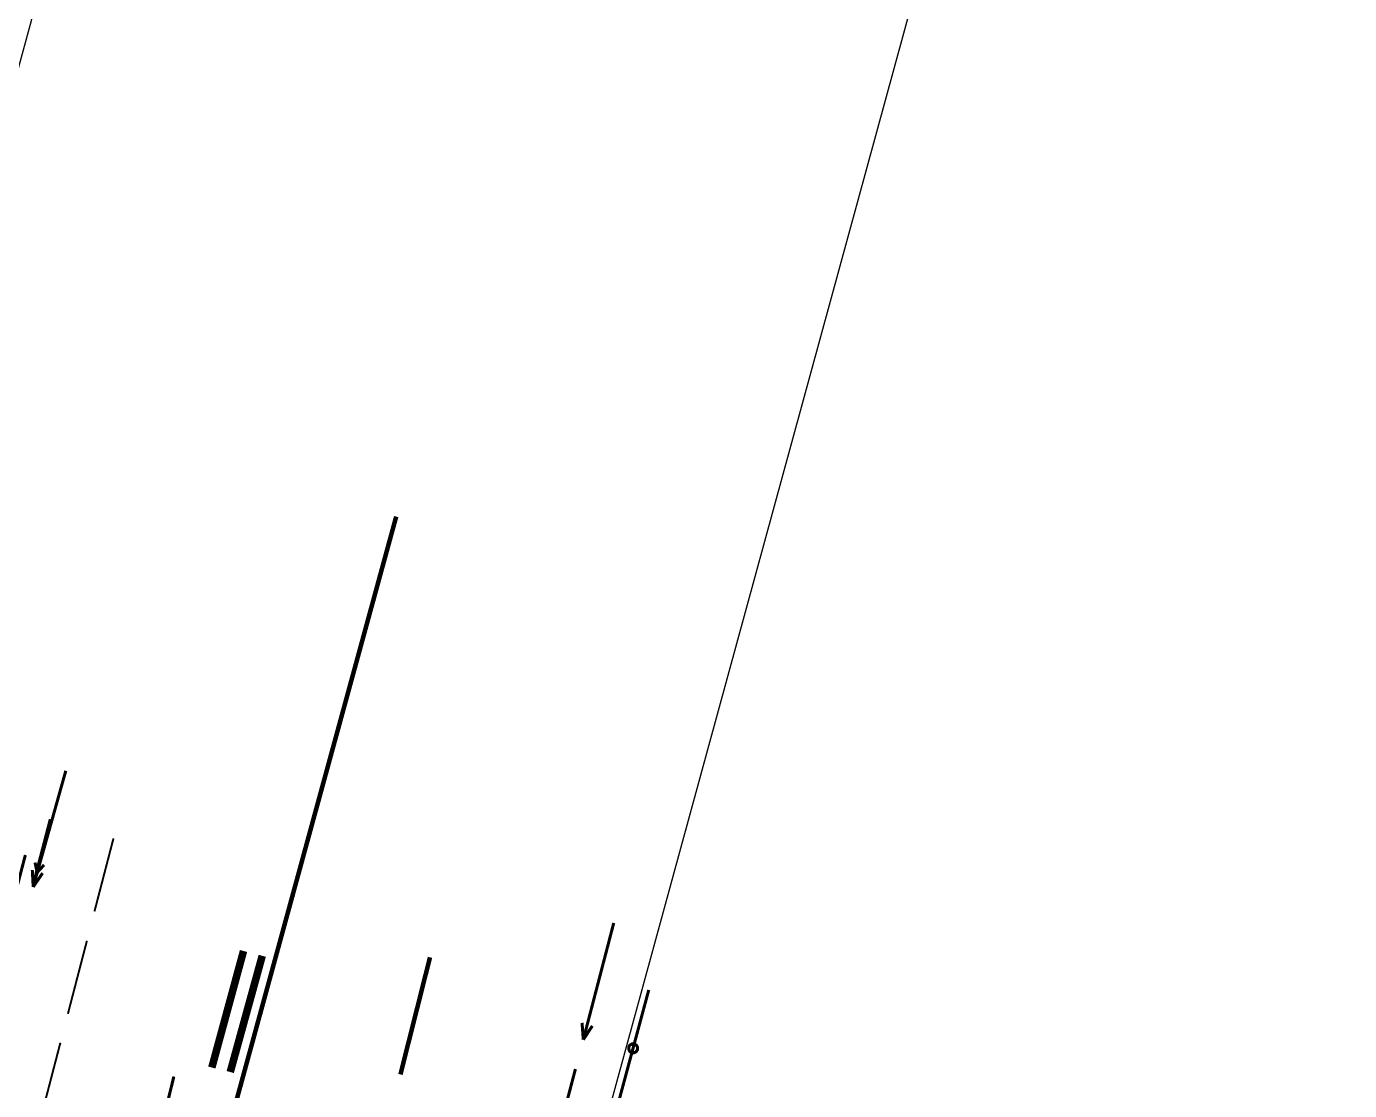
# Model space of a CAD drawing. Extents: x -2634 to -2115, y -2142 to -1393.
# Drawn here: x -2207.16 to -2163.32, y -1543.3 to -1508.05 of the extents above; entities that cross this region are included whole.
import ezdxf

# ---------------------------------------------------------------- set-up
doc = ezdxf.new("R2010")
doc.units = 0
doc.header["$MEASUREMENT"] = 0
for name, color, linetype in [('500_Линии_-Линии_связ', 7, 'Continuous'), ('500_Линии_-Электрокаб', 7, 'Continuous'), ('500_Трубоп-Газопровод', 7, 'Continuous'), ('500_Трубоп-Канализаци', 7, 'Continuous'), ('500_Трубоп-Сооружения', 7, 'Continuous'), ('500_Трубоп-Теплосети', 7, 'Continuous'), ('Красные_ли-Красные_ли', 7, 'Continuous'), ('Красные_ли-Оси_улиц_к', 7, 'Continuous')]:
    doc.layers.add(name, color=color, linetype=linetype)

msp = doc.modelspace()

# ---------------------------------------------------------------- linework, layer by layer
at = {"layer": '500_Линии_-Линии_связ', "color": 0, "const_width": 0.1}
msp.add_lwpolyline([(-2187.58, -1543.83), (-2186.54, -1539.97)], dxfattribs=at)
msp.add_lwpolyline([(-2187.2, -1541.86), (-2187.17, -1541.8), (-2187.1, -1541.76), (-2187.02, -1541.76), (-2186.95, -1541.8), (-2186.91, -1541.87), (-2186.91, -1541.94), (-2186.95, -1542.01), (-2187.02, -1542.05), (-2187.1, -1542.05), (-2187.17, -1542.01), (-2187.2, -1541.94)], close=True, dxfattribs=at)
at = {"layer": '500_Линии_-Электрокаб', "color": 12, "const_width": 0.1}
for points in [[(-2205.86, -1532.71), (-2206.94, -1536.56)], [(-2208.21, -1539.37), (-2207.2, -1535.5)], [(-2206.97, -1536), (-2206.94, -1536.56)], [(-2206.88, -1535.75), (-2206.81, -1536.08)], [(-2206.58, -1535.83), (-2206.81, -1536.08)], [(-2206.63, -1536.1), (-2206.94, -1536.56)], [(-2187.7, -1537.75), (-2188.71, -1541.62)], [(-2188.75, -1541.06), (-2188.71, -1541.62)], [(-2188.41, -1541.16), (-2188.71, -1541.62)], [(-2188.97, -1542.59), (-2189.99, -1546.46)]]:
    msp.add_lwpolyline(points, dxfattribs=at)
at = {"layer": '500_Трубоп-Газопровод', "color": 5, "const_width": 0.15}
msp.add_lwpolyline([(-2194.77, -1542.77), (-2193.79, -1538.89)], dxfattribs=at)
at = {"layer": '500_Трубоп-Канализаци', "color": 32, "const_width": 0.1}
for points in [[(-2203.14, -1546.37), (-2202.28, -1542.84)], [(-2202.28, -1542.84), (-2202.36, -1543.18)]]:
    msp.add_lwpolyline(points, dxfattribs=at)
at = {"layer": '500_Трубоп-Сооружения', "color": 0, "const_width": 0.065}
for points in [[(-2206.39, -1534.31), (-2206.94, -1536.41)], [(-2204.91, -1537.37), (-2204.28, -1534.95)], [(-2205.79, -1540.76), (-2205.16, -1538.34)], [(-2206.67, -1544.14), (-2206.04, -1541.72)]]:
    msp.add_lwpolyline(points, dxfattribs=at)
at = {"layer": '500_Трубоп-Теплосети', "color": 174, "const_width": 0.25}
for points in [[(-2199.97, -1538.68), (-2201.02, -1542.54)], [(-2199.35, -1538.84), (-2200.41, -1542.69)]]:
    msp.add_lwpolyline(points, dxfattribs=at)
at = {"layer": 'Красные_ли-Красные_ли', "color": 12}
for p, q in [((-2190.169, -1446.35), (-2225.04, -1573.75)), ((-2198.09, -1581.34), (-2163.316, -1454.296))]:
    msp.add_line(p, q, dxfattribs=at)
at = {"layer": 'Красные_ли-Оси_улиц_к', "color": 12, "const_width": 0.15}
msp.add_lwpolyline([(-2194.91, -1524.29), (-2200.85, -1545.99)], dxfattribs=at)

doc.saveas('drawing.dxf')
